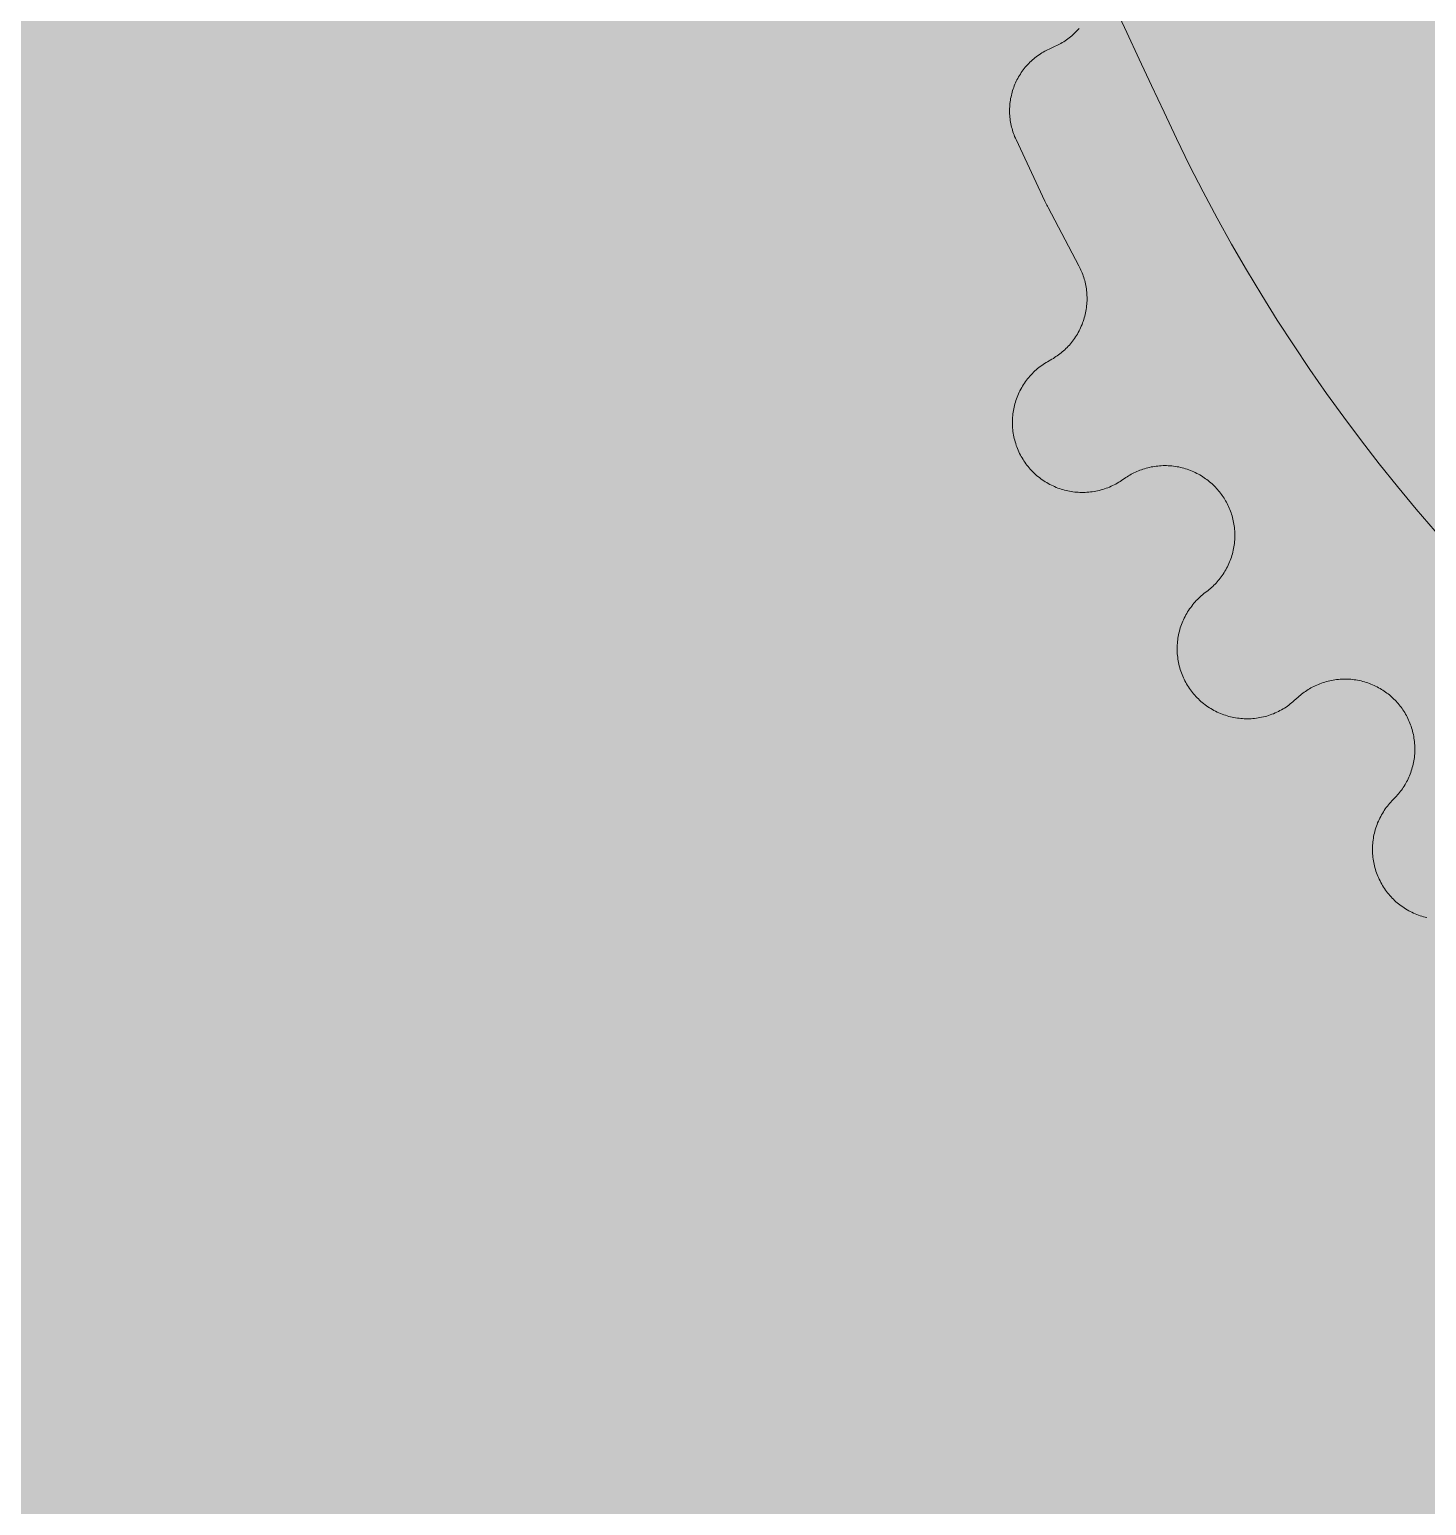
# Model space of a CAD drawing. Header units: millimetres. Extents: x 833941507 to 1669051331, y 817666127 to 1636299673.
# Drawn here: x 834573498.3 to 834573738.9, y 817987244.4 to 817987498.6 of the extents above; entities that cross this region are included whole.
import ezdxf

# ---------------------------------------------------------------- set-up
doc = ezdxf.new("R2010")
doc.units = ezdxf.units.MM
doc.header["$LTSCALE"] = 3
for name, color, linetype, lineweight in [('Hatch (CARR)', 252, 'Continuous', 35), ('Hatch (LTC&CB)', 252, 'Continuous', 35), ('UAJ-23FLOR-h', 251, 'Continuous', 9), ('UAJ-42INFI', 1, 'Continuous', 18)]:
    doc.layers.add(name, color=color, linetype=linetype, lineweight=lineweight)
doc.layers.add('UAJ-00XREF', color=7, linetype='Continuous')

# ---------------------------------------------------------------- blocks, each defined once
blk = doc.blocks.new('GBP-LTC-LB01')
at = {"layer": 'UAJ-23FLOR-h'}
h = blk.add_hatch(dxfattribs=at)
h.set_pattern_fill('EARTH,_O', color=256, scale=180, angle=45)
h.set_pattern_definition([(48.9989, (834576001.8, 818046085.3), (-112.727, 1612.5107), [1143, -1143]), (48.9989, (834575678.3, 818046366.6), (-112.727, 1612.5107), [1143, -1143]), (48.9989, (834575354.8, 818046647.8), (-112.727, 1612.5107), [1143, -1143]), (138.9989, (834575340.7, 818046849.3), (-1612.5107, -112.727), [1143, -1143]), (138.9989, (834575621.9, 818047172.8), (-1612.5107, -112.727), [1143, -1143]), (138.9989, (834575903.1, 818047496.3), (-1612.5107, -112.727), [1143, -1143])])
h.paths.add_polyline_path([(834572173.05, 818200349.17), (834310583.74, 818182062.08), (834331502.24, 817882831.69), (834364939.69, 817885169.23), (834473095.7, 818011283.6), (834480533.7, 818020120.4), (834485095.05, 818025709.55), (834491375.7, 818033619), (834497063.4, 818041013), (834493145.8, 818043678.7), (834512788.5, 818074029.25), (834518712.45, 818083675.25), (834526231.3, 818096325.1), (834534646.05, 818111073.05), (834545956, 818131981.3), (834557204.6, 818154198.8), (834564040, 818168496.8), (834570941.16, 818183576.43), (834578367.8, 818200696.3)])
h.paths.add_polyline_path([(834382131.31, 817956469.98), (834418268.73, 817958996.07), (834422062.41, 817963855.9), (834428403.04, 817964299.38), (834467239.2, 818010695.58), (834466445.21, 818021738.79), (834476097.72, 818035709.03), (834485267.1, 818048983.2), (834487014.89, 818051460.43), (834497268.33, 818067303.42), (834492893.38, 818129890.09), (834448056.59, 818126755.66), (834416896.58, 818105052.11), (834382061.37, 818080788.99), (834386167.45, 818022059.16), (834377588.38, 818021459.47)], flags=16)
edge = h.paths.add_edge_path(flags=16)
edge.add_line((834540292.29, 818142076.07), (834533466.32, 818141614.13))
edge.add_line((834533466.32, 818141614.13), (834523258.01, 818143862.71))
edge.add_line((834523258.01, 818143862.71), (834525896.87, 818155838.93))
edge.add_arc((834558382.43, 818267025.45), 115835.02, 237.2183981, 253.7131266, ccw=False)
edge.add_line((834495664.92, 818169638.25), (834498267.59, 818132356.98))
edge.add_line((834498267.59, 818132356.98), (834496346.42, 818130135.01))
edge.add_line((834496346.42, 818130135.01), (834492879.88, 818129892.67))
edge.add_line((834492879.88, 818129892.67), (834494229.58, 818110587.62))
edge.add_line((834494229.58, 818110587.62), (834496326.13, 818110708.38))
edge.add_line((834496326.13, 818110708.38), (834498420.21, 818080753.55))
edge.add_line((834498420.21, 818080753.55), (834498046.12, 818080727.4))
edge.add_line((834498046.12, 818080727.4), (834498254.52, 818077746.38))
edge.add_line((834498254.52, 818077746.38), (834503061.09, 818078082.4))
edge.add_line((834503061.09, 818078082.4), (834504979.52, 818081212.1))
edge.add_line((834504979.52, 818081212.1), (834509429.02, 818088470.93))
edge.add_line((834509429.02, 818088470.93), (834515217.16, 818097913.59))
edge.add_line((834515217.16, 818097913.59), (834526067.43, 818116415.54))
edge.add_line((834526067.43, 818116415.54), (834532489.2, 818127888.68))
edge.add_line((834532489.2, 818127888.68), (834534830.9, 818132146.3))
edge.add_line((834534830.9, 818132146.3), (834540292.29, 818142076.07))
h = blk.add_hatch(dxfattribs=at)
h.set_pattern_fill('EARTH,_O', color=256, scale=180, angle=45)
h.set_pattern_definition([(45.0000001, (-1082349.7, 54794.9), (-3e-06, 1616.4461018), [1143, -1143]), (45.0000001, (-1082652.8, 55098), (-3e-06, 1616.4461018), [1143, -1143]), (45.0000001, (-1082955.9, 55401.1), (-3e-06, 1616.4461018), [1143, -1143]), (135.0000001, (-1082955.9, 55603.1), (-1616.4461018, -3e-06), [1143, -1143]), (135.0000001, (-1082652.8, 55906.2), (-1616.4461018, -3e-06), [1143, -1143]), (135.0000001, (-1082349.7, 56209.3), (-1616.4461018, -3e-06), [1143, -1143])])
h.paths.add_polyline_path([(834669469.25, 818015499.17), (834651080.82, 818014213.79), (834651091.33, 818014066.03), (834669479.76, 818015351.52)], flags=16)
edge = h.paths.add_edge_path()
edge.add_arc((834611763.61, 818123015.07), 22001.28, 94.000719, 118.688683)
edge.add_line((834601201.89, 818142315.5), (834593918.34, 818141228.38))
edge.add_arc((834611768.4, 818123014.03), 25502.69, 93.997159, 134.421275, ccw=False)
edge.add_line((834609990.68, 818148454.69), (834618164.36, 818149025.84))
edge.add_line((834618164.36, 818149025.84), (834618408.29, 818145534.91))
edge.add_line((834618408.29, 818145534.91), (834616365.41, 818145392.16))
edge.add_line((834616365.41, 818145392.16), (834616609.39, 818141900.69))
edge.add_line((834616609.39, 818141900.69), (834611621.55, 818141552.15))
edge.add_line((834611621.55, 818141552.15), (834611377.61, 818145043.07))
edge.add_line((834611377.61, 818145043.07), (834610228.61, 818144962.74))
h.paths.add_polyline_path([(834673232.94, 818197365.88), (834607546.49, 818192773.89), (834599172.5, 818174435.3), (834588349.1, 818152374.5), (834578621.55, 818133890.65), (834568418.3, 818115665.3), (834556456.7, 818095618.3), (834546606.4, 818080041.6), (834532219.3, 818058623.75), (834523692.15, 818046595.75), (834515683.5, 818035708.5), (834508244.2, 818025929.9), (834500656.3, 818016266.1), (834489786.8, 818002934.1), (834483448.3, 817995421.3), (834478637.6, 817989841.7), (834458453.75, 817967379.3), (834441506.5, 817949096.36), (834383075.75, 817886437.08), (834482026.69, 817893354.51), (834551919.04, 817920008.6), (834634905.13, 817930637.13), (834634023, 817939309.35), (834633770.07, 817941795.89), (834633577.69, 817943687.02), (834508697.04, 817930983.61), (834507053.46, 817930191.44), (834506409.46, 817939426.96), (834507656.94, 817945566.73), (834503417.08, 818006767.03), (834503064.37, 818011762.67), (834514052.91, 818025791.94), (834520784.65, 818034889.35), (834526318.86, 818042436.94), (834532381.69, 818050705.63), (834536345.72, 818056472.68), (834542258.41, 818065225.62), (834550405.86, 818077286.91), (834561579, 818095001.96), (834574522.66, 818117080.03), (834587768.88, 818140310.21), (834609774.13, 818143594.98), (834610001.97, 818140335.89), (834634252.54, 818142031.47), (834636806.9, 818105492.47), (834642791.48, 818105913.75), (834646278.56, 818056032.58), (834640293.17, 818055614.16), (834643382.34, 818011424.91), (834641138.41, 818011267.96), (834645775.78, 817944927.87), (834639048.36, 817944243.52), (834640362.12, 817931328.11), (834651070.39, 817932706.91), (834650587.67, 817936476.13), (834685105.74, 817940896.86), (834685588.46, 817937127.64), (834691373.79, 817937868.57)])
blk = doc.blocks.new('inf_010')
at = {"layer": 'UAJ-42INFI'}
for points in [[(889586182.94, 757794949.14), (889586183.19, 757794949.23), (889586183.44, 757794949.34), (889586183.69, 757794949.45), (889586183.94, 757794949.57), (889586184.19, 757794949.69), (889586184.44, 757794949.82), (889586184.69, 757794949.96), (889586184.93, 757794950.1), (889586185.18, 757794950.25), (889586185.42, 757794950.41), (889586185.66, 757794950.58), (889586185.89, 757794950.75), (889586186.13, 757794950.92), (889586186.36, 757794951.11), (889586186.59, 757794951.3), (889586186.81, 757794951.5), (889586187.03, 757794951.7), (889586187.25, 757794951.91)], [(889586175.08, 757794933.59), (889586174.98, 757794933.85), (889586174.88, 757794934.12), (889586174.8, 757794934.39), (889586174.72, 757794934.66), (889586174.65, 757794934.94), (889586174.58, 757794935.22), (889586174.52, 757794935.5), (889586174.46, 757794935.78), (889586174.42, 757794936.07), (889586174.38, 757794936.36), (889586174.35, 757794936.65), (889586174.32, 757794936.94), (889586174.3, 757794937.23), (889586174.29, 757794937.52), (889586174.29, 757794937.81), (889586174.29, 757794938.1), (889586174.3, 757794938.39), (889586174.32, 757794938.68), (889586174.35, 757794938.97), (889586174.38, 757794939.26), (889586174.42, 757794939.55), (889586174.47, 757794939.84), (889586174.52, 757794940.12), (889586174.58, 757794940.41), (889586174.65, 757794940.69), (889586174.73, 757794940.96), (889586174.81, 757794941.24), (889586174.89, 757794941.51), (889586174.99, 757794941.78), (889586175.09, 757794942.05), (889586175.19, 757794942.31), (889586175.31, 757794942.57), (889586175.42, 757794942.82), (889586175.55, 757794943.08), (889586175.68, 757794943.33), (889586175.82, 757794943.58), (889586175.96, 757794943.82), (889586176.11, 757794944.07), (889586176.27, 757794944.31), (889586176.43, 757794944.55), (889586176.61, 757794944.78), (889586176.78, 757794945.01), (889586176.96, 757794945.24), (889586177.15, 757794945.46), (889586177.35, 757794945.68), (889586177.54, 757794945.89), (889586177.75, 757794946.1), (889586177.96, 757794946.3), (889586178.17, 757794946.5), (889586178.39, 757794946.69), (889586178.62, 757794946.87), (889586178.85, 757794947.05), (889586179.08, 757794947.23), (889586179.32, 757794947.4), (889586179.56, 757794947.56), (889586179.8, 757794947.72), (889586180.05, 757794947.86), (889586180.3, 757794948.01), (889586180.55, 757794948.14), (889586180.81, 757794948.27), (889586181.06, 757794948.4), (889586181.32, 757794948.51), (889586181.58, 757794948.62), (889586181.84, 757794948.72)], [(889586181.84, 757794948.72), (889586182.94, 757794949.14)], [(889586179.3, 757794922.67), (889586175.08, 757794933.59)], [(889586179.35, 757794922.55), (889586179.3, 757794922.67)], [(889586179.59, 757794921.94), (889586179.35, 757794922.55)], [(889586179.77, 757794921.51), (889586179.68, 757794921.73), (889586179.59, 757794921.94)], [(889586184.37, 757794911.11), (889586179.77, 757794921.51)], [(889586178.62, 757794895.43), (889586178.86, 757794895.54), (889586179.09, 757794895.67), (889586179.33, 757794895.8), (889586179.56, 757794895.93), (889586179.79, 757794896.07), (889586180.02, 757794896.22), (889586180.25, 757794896.38), (889586180.47, 757794896.54), (889586180.69, 757794896.7), (889586180.91, 757794896.88), (889586181.13, 757794897.06), (889586181.35, 757794897.24), (889586181.56, 757794897.44), (889586181.77, 757794897.64), (889586181.97, 757794897.84), (889586182.17, 757794898.05), (889586182.37, 757794898.27), (889586182.56, 757794898.49), (889586182.75, 757794898.72), (889586182.93, 757794898.95), (889586183.11, 757794899.19), (889586183.28, 757794899.43), (889586183.45, 757794899.68), (889586183.61, 757794899.94), (889586183.76, 757794900.19), (889586183.91, 757794900.46), (889586184.05, 757794900.72), (889586184.19, 757794900.99), (889586184.32, 757794901.27), (889586184.44, 757794901.54), (889586184.56, 757794901.83), (889586184.66, 757794902.11), (889586184.76, 757794902.4), (889586184.86, 757794902.68), (889586184.94, 757794902.97), (889586185.02, 757794903.27), (889586185.09, 757794903.56), (889586185.16, 757794903.86), (889586185.21, 757794904.15), (889586185.26, 757794904.45), (889586185.3, 757794904.75), (889586185.34, 757794905.04), (889586185.36, 757794905.34), (889586185.38, 757794905.64), (889586185.39, 757794905.93), (889586185.4, 757794906.23), (889586185.39, 757794906.52), (889586185.38, 757794906.82), (889586185.37, 757794907.11), (889586185.34, 757794907.39), (889586185.31, 757794907.68), (889586185.27, 757794907.96), (889586185.23, 757794908.25), (889586185.18, 757794908.52), (889586185.12, 757794908.8), (889586185.06, 757794909.07), (889586184.99, 757794909.34), (889586184.92, 757794909.6), (889586184.84, 757794909.87), (889586184.76, 757794910.12), (889586184.67, 757794910.38), (889586184.57, 757794910.63), (889586184.47, 757794910.87), (889586184.37, 757794911.11)], [(889586177.82, 757794895.04), (889586178.62, 757794895.43)], [(889586189.12, 757794873.74), (889586188.86, 757794873.6), (889586188.6, 757794873.46), (889586188.33, 757794873.32), (889586188.06, 757794873.2), (889586187.79, 757794873.08), (889586187.51, 757794872.96), (889586187.23, 757794872.86), (889586186.94, 757794872.76), (889586186.65, 757794872.66), (889586186.36, 757794872.58), (889586186.06, 757794872.5), (889586185.77, 757794872.43), (889586185.47, 757794872.36), (889586185.17, 757794872.31), (889586184.86, 757794872.26), (889586184.56, 757794872.21), (889586184.25, 757794872.18), (889586183.95, 757794872.16), (889586183.64, 757794872.14), (889586183.34, 757794872.13), (889586183.03, 757794872.13), (889586182.72, 757794872.13), (889586182.42, 757794872.14), (889586182.12, 757794872.16), (889586181.81, 757794872.19), (889586181.51, 757794872.23), (889586181.22, 757794872.27), (889586180.92, 757794872.32), (889586180.63, 757794872.38), (889586180.33, 757794872.44), (889586180.05, 757794872.52), (889586179.76, 757794872.59), (889586179.48, 757794872.68), (889586179.2, 757794872.77), (889586178.92, 757794872.87), (889586178.64, 757794872.98), (889586178.36, 757794873.09), (889586178.08, 757794873.21), (889586177.81, 757794873.34), (889586177.54, 757794873.48), (889586177.27, 757794873.62), (889586177, 757794873.77), (889586176.74, 757794873.93), (889586176.49, 757794874.1), (889586176.23, 757794874.27), (889586175.98, 757794874.44), (889586175.74, 757794874.63), (889586175.49, 757794874.82), (889586175.26, 757794875.01), (889586175.03, 757794875.22), (889586174.8, 757794875.42), (889586174.58, 757794875.64), (889586174.37, 757794875.86), (889586174.16, 757794876.08), (889586173.96, 757794876.31), (889586173.76, 757794876.54), (889586173.57, 757794876.78), (889586173.39, 757794877.02), (889586173.21, 757794877.26), (889586173.05, 757794877.51), (889586172.88, 757794877.76), (889586172.73, 757794878.02), (889586172.58, 757794878.27), (889586172.44, 757794878.53), (889586172.3, 757794878.8), (889586172.17, 757794879.06), (889586172.05, 757794879.33), (889586171.93, 757794879.61), (889586171.82, 757794879.89), (889586171.72, 757794880.17), (889586171.62, 757794880.46), (889586171.53, 757794880.75), (889586171.45, 757794881.04), (889586171.37, 757794881.34), (889586171.3, 757794881.63), (889586171.24, 757794881.93), (889586171.19, 757794882.23), (889586171.14, 757794882.54), (889586171.1, 757794882.84), (889586171.07, 757794883.15), (889586171.05, 757794883.45), (889586171.04, 757794883.76), (889586171.03, 757794884.07), (889586171.03, 757794884.37), (889586171.04, 757794884.68), (889586171.06, 757794884.98), (889586171.08, 757794885.29), (889586171.11, 757794885.59), (889586171.15, 757794885.89), (889586171.2, 757794886.19), (889586171.25, 757794886.49), (889586171.31, 757794886.78), (889586171.38, 757794887.07), (889586171.45, 757794887.36), (889586171.54, 757794887.65), (889586171.62, 757794887.93), (889586171.72, 757794888.21), (889586171.82, 757794888.49), (889586171.93, 757794888.76), (889586172.05, 757794889.04), (889586172.17, 757794889.31), (889586172.3, 757794889.58), (889586172.44, 757794889.85), (889586172.59, 757794890.12), (889586172.74, 757794890.38), (889586172.9, 757794890.64), (889586173.07, 757794890.9), (889586173.24, 757794891.15), (889586173.42, 757794891.4), (889586173.61, 757794891.64), (889586173.8, 757794891.88), (889586174, 757794892.11), (889586174.2, 757794892.34), (889586174.41, 757794892.56), (889586174.63, 757794892.78), (889586174.85, 757794892.99), (889586175.08, 757794893.2), (889586175.31, 757794893.4), (889586175.54, 757794893.59), (889586175.78, 757794893.78), (889586176.03, 757794893.96), (889586176.27, 757794894.14), (889586176.52, 757794894.3), (889586176.78, 757794894.46), (889586177.04, 757794894.62), (889586177.29, 757794894.76), (889586177.56, 757794894.9), (889586177.82, 757794895.04)], [(889586202.65, 757794853.81), (889586202.87, 757794853.96), (889586203.08, 757794854.11), (889586203.29, 757794854.27), (889586203.5, 757794854.44), (889586203.71, 757794854.62), (889586203.92, 757794854.79), (889586204.12, 757794854.98), (889586204.32, 757794855.17), (889586204.52, 757794855.37), (889586204.71, 757794855.57), (889586204.9, 757794855.78), (889586205.09, 757794856), (889586205.27, 757794856.22), (889586205.45, 757794856.44), (889586205.62, 757794856.67), (889586205.79, 757794856.91), (889586205.96, 757794857.15), (889586206.11, 757794857.4), (889586206.27, 757794857.65), (889586206.42, 757794857.91), (889586206.56, 757794858.17), (889586206.69, 757794858.44), (889586206.82, 757794858.71), (889586206.94, 757794858.98), (889586207.06, 757794859.26), (889586207.17, 757794859.54), (889586207.27, 757794859.82), (889586207.37, 757794860.11), (889586207.46, 757794860.4), (889586207.54, 757794860.69), (889586207.61, 757794860.99), (889586207.68, 757794861.28), (889586207.74, 757794861.58), (889586207.79, 757794861.88), (889586207.83, 757794862.18), (889586207.87, 757794862.48), (889586207.9, 757794862.78), (889586207.92, 757794863.08), (889586207.93, 757794863.39), (889586207.94, 757794863.69), (889586207.94, 757794863.99), (889586207.93, 757794864.29), (889586207.91, 757794864.58), (889586207.89, 757794864.88), (889586207.86, 757794865.17), (889586207.82, 757794865.47), (889586207.77, 757794865.76), (889586207.72, 757794866.04), (889586207.66, 757794866.33), (889586207.6, 757794866.61), (889586207.53, 757794866.89), (889586207.45, 757794867.17), (889586207.37, 757794867.44), (889586207.28, 757794867.71), (889586207.18, 757794867.97), (889586207.08, 757794868.23), (889586206.98, 757794868.49), (889586206.86, 757794868.74), (889586206.75, 757794868.99), (889586206.63, 757794869.23), (889586206.5, 757794869.47), (889586206.38, 757794869.7), (889586206.24, 757794869.93), (889586206.11, 757794870.15), (889586205.96, 757794870.37), (889586205.82, 757794870.59), (889586205.66, 757794870.81), (889586205.5, 757794871.03), (889586205.34, 757794871.24), (889586205.17, 757794871.45), (889586204.99, 757794871.66), (889586204.8, 757794871.87), (889586204.61, 757794872.07), (889586204.42, 757794872.28), (889586204.21, 757794872.47), (889586204.01, 757794872.67), (889586203.79, 757794872.86), (889586203.57, 757794873.04), (889586203.35, 757794873.22), (889586203.12, 757794873.4), (889586202.88, 757794873.57), (889586202.64, 757794873.74), (889586202.39, 757794873.9), (889586202.14, 757794874.06), (889586201.88, 757794874.21), (889586201.62, 757794874.36), (889586201.36, 757794874.49), (889586201.09, 757794874.63), (889586200.82, 757794874.75), (889586200.54, 757794874.87), (889586200.26, 757794874.99), (889586199.98, 757794875.09), (889586199.69, 757794875.19), (889586199.4, 757794875.28), (889586199.11, 757794875.37), (889586198.81, 757794875.44), (889586198.52, 757794875.51), (889586198.22, 757794875.57), (889586197.92, 757794875.63), (889586197.62, 757794875.68), (889586197.32, 757794875.72), (889586197.02, 757794875.75), (889586196.72, 757794875.77), (889586196.42, 757794875.79), (889586196.12, 757794875.8), (889586195.82, 757794875.8), (889586195.53, 757794875.79), (889586195.23, 757794875.78), (889586194.93, 757794875.76), (889586194.64, 757794875.73), (889586194.35, 757794875.7), (889586194.06, 757794875.66), (889586193.77, 757794875.61), (889586193.49, 757794875.55), (889586193.21, 757794875.49), (889586192.93, 757794875.42), (889586192.65, 757794875.35), (889586192.38, 757794875.27), (889586192.11, 757794875.18), (889586191.85, 757794875.09), (889586191.59, 757794875), (889586191.33, 757794874.9), (889586191.08, 757794874.79), (889586190.84, 757794874.68), (889586190.59, 757794874.56), (889586190.36, 757794874.44), (889586190.12, 757794874.32), (889586189.89, 757794874.19)], [(889586189.89, 757794874.19), (889586189.12, 757794873.74)], [(889586216.13, 757794833.84), (889586215.9, 757794833.66), (889586215.66, 757794833.48), (889586215.41, 757794833.32), (889586215.16, 757794833.15), (889586214.91, 757794832.99), (889586214.65, 757794832.84), (889586214.38, 757794832.69), (889586214.11, 757794832.55), (889586213.84, 757794832.42), (889586213.56, 757794832.29), (889586213.28, 757794832.17), (889586213, 757794832.06), (889586212.71, 757794831.95), (889586212.42, 757794831.85), (889586212.13, 757794831.76), (889586211.83, 757794831.68), (889586211.53, 757794831.6), (889586211.24, 757794831.53), (889586210.94, 757794831.47), (889586210.63, 757794831.42), (889586210.33, 757794831.37), (889586210.03, 757794831.33), (889586209.72, 757794831.3), (889586209.42, 757794831.28), (889586209.12, 757794831.27), (889586208.82, 757794831.26), (889586208.51, 757794831.26), (889586208.21, 757794831.27), (889586207.92, 757794831.28), (889586207.62, 757794831.3), (889586207.32, 757794831.33), (889586207.03, 757794831.37), (889586206.74, 757794831.41), (889586206.45, 757794831.47), (889586206.15, 757794831.52), (889586205.86, 757794831.59), (889586205.57, 757794831.66), (889586205.28, 757794831.75), (889586204.99, 757794831.83), (889586204.7, 757794831.93), (889586204.42, 757794832.03), (889586204.13, 757794832.15), (889586203.85, 757794832.26), (889586203.57, 757794832.39), (889586203.3, 757794832.52), (889586203.02, 757794832.66), (889586202.76, 757794832.81), (889586202.49, 757794832.96), (889586202.23, 757794833.13), (889586201.97, 757794833.29), (889586201.72, 757794833.47), (889586201.47, 757794833.65), (889586201.23, 757794833.83), (889586200.99, 757794834.02), (889586200.76, 757794834.22), (889586200.53, 757794834.42), (889586200.31, 757794834.63), (889586200.09, 757794834.84), (889586199.88, 757794835.06), (889586199.68, 757794835.28), (889586199.48, 757794835.51), (889586199.29, 757794835.74), (889586199.11, 757794835.97), (889586198.93, 757794836.21), (889586198.76, 757794836.45), (889586198.6, 757794836.69), (889586198.44, 757794836.94), (889586198.28, 757794837.2), (889586198.13, 757794837.46), (889586197.99, 757794837.73), (889586197.85, 757794838), (889586197.72, 757794838.27), (889586197.6, 757794838.55), (889586197.48, 757794838.83), (889586197.37, 757794839.11), (889586197.27, 757794839.4), (889586197.17, 757794839.69), (889586197.08, 757794839.99), (889586197, 757794840.28), (889586196.93, 757794840.58), (889586196.86, 757794840.88), (889586196.8, 757794841.18), (889586196.75, 757794841.48), (889586196.71, 757794841.79), (889586196.68, 757794842.09), (889586196.65, 757794842.39), (889586196.63, 757794842.7), (889586196.62, 757794843), (889586196.61, 757794843.31), (889586196.62, 757794843.61), (889586196.63, 757794843.91), (889586196.65, 757794844.21), (889586196.67, 757794844.51), (889586196.7, 757794844.8), (889586196.74, 757794845.1), (889586196.79, 757794845.39), (889586196.85, 757794845.68), (889586196.91, 757794845.97), (889586196.98, 757794846.26), (889586197.05, 757794846.55), (889586197.14, 757794846.84), (889586197.23, 757794847.13), (889586197.33, 757794847.41), (889586197.43, 757794847.7), (889586197.55, 757794847.98), (889586197.67, 757794848.26), (889586197.8, 757794848.53), (889586197.93, 757794848.81), (889586198.08, 757794849.08), (889586198.23, 757794849.35), (889586198.38, 757794849.61), (889586198.55, 757794849.87), (889586198.72, 757794850.13), (889586198.89, 757794850.38), (889586199.08, 757794850.62), (889586199.26, 757794850.86), (889586199.46, 757794851.1), (889586199.66, 757794851.33), (889586199.86, 757794851.56), (889586200.07, 757794851.78), (889586200.29, 757794851.99), (889586200.51, 757794852.2), (889586200.73, 757794852.4), (889586200.96, 757794852.59), (889586201.19, 757794852.78), (889586201.43, 757794852.96), (889586201.67, 757794853.14), (889586201.91, 757794853.31)], [(889586201.91, 757794853.31), (889586202.65, 757794853.81)], [(889586232.36, 757794816.04), (889586232.55, 757794816.21), (889586232.74, 757794816.4), (889586232.93, 757794816.59), (889586233.12, 757794816.78), (889586233.3, 757794816.99), (889586233.48, 757794817.19), (889586233.65, 757794817.41), (889586233.82, 757794817.62), (889586233.99, 757794817.85), (889586234.15, 757794818.08), (889586234.31, 757794818.31), (889586234.46, 757794818.55), (889586234.61, 757794818.79), (889586234.76, 757794819.04), (889586234.9, 757794819.3), (889586235.03, 757794819.56), (889586235.16, 757794819.82), (889586235.28, 757794820.09), (889586235.39, 757794820.36), (889586235.5, 757794820.63), (889586235.61, 757794820.91), (889586235.7, 757794821.19), (889586235.79, 757794821.48), (889586235.87, 757794821.77), (889586235.95, 757794822.06), (889586236.02, 757794822.35), (889586236.08, 757794822.65), (889586236.13, 757794822.95), (889586236.18, 757794823.25), (889586236.22, 757794823.55), (889586236.25, 757794823.85), (889586236.27, 757794824.15), (889586236.29, 757794824.45), (889586236.3, 757794824.76), (889586236.3, 757794825.06), (889586236.29, 757794825.36), (889586236.28, 757794825.67), (889586236.25, 757794825.97), (889586236.23, 757794826.27), (889586236.19, 757794826.57), (889586236.14, 757794826.86), (889586236.09, 757794827.16), (889586236.03, 757794827.45), (889586235.97, 757794827.74), (889586235.9, 757794828.03), (889586235.82, 757794828.31), (889586235.73, 757794828.59), (889586235.64, 757794828.87), (889586235.54, 757794829.14), (889586235.43, 757794829.41), (889586235.32, 757794829.68), (889586235.21, 757794829.94), (889586235.09, 757794830.2), (889586234.96, 757794830.45), (889586234.83, 757794830.7), (889586234.69, 757794830.94), (889586234.55, 757794831.18), (889586234.41, 757794831.41), (889586234.26, 757794831.64), (889586234.1, 757794831.87), (889586233.94, 757794832.08), (889586233.78, 757794832.3), (889586233.62, 757794832.5), (889586233.45, 757794832.71), (889586233.28, 757794832.9), (889586233.1, 757794833.1), (889586232.92, 757794833.29), (889586232.73, 757794833.49), (889586232.54, 757794833.67), (889586232.34, 757794833.86), (889586232.13, 757794834.04), (889586231.92, 757794834.22), (889586231.7, 757794834.4), (889586231.48, 757794834.57), (889586231.25, 757794834.73), (889586231.02, 757794834.9), (889586230.78, 757794835.05), (889586230.53, 757794835.21), (889586230.28, 757794835.35), (889586230.03, 757794835.5), (889586229.77, 757794835.63), (889586229.51, 757794835.76), (889586229.24, 757794835.89), (889586228.97, 757794836.01), (889586228.7, 757794836.12), (889586228.42, 757794836.23), (889586228.14, 757794836.33), (889586227.85, 757794836.42), (889586227.56, 757794836.51), (889586227.27, 757794836.59), (889586226.98, 757794836.66), (889586226.68, 757794836.72), (889586226.38, 757794836.78), (889586226.09, 757794836.83), (889586225.78, 757794836.87), (889586225.48, 757794836.9), (889586225.18, 757794836.93), (889586224.88, 757794836.95), (889586224.57, 757794836.96), (889586224.27, 757794836.97), (889586223.97, 757794836.96), (889586223.67, 757794836.95), (889586223.37, 757794836.93), (889586223.07, 757794836.91), (889586222.77, 757794836.87), (889586222.47, 757794836.83), (889586222.18, 757794836.78), (889586221.89, 757794836.73), (889586221.6, 757794836.66), (889586221.31, 757794836.6), (889586221.03, 757794836.52), (889586220.74, 757794836.44), (889586220.47, 757794836.35), (889586220.19, 757794836.25), (889586219.92, 757794836.15), (889586219.66, 757794836.05), (889586219.4, 757794835.93), (889586219.14, 757794835.82), (889586218.89, 757794835.69), (889586218.64, 757794835.57), (889586218.4, 757794835.43), (889586218.16, 757794835.3), (889586217.92, 757794835.16), (889586217.7, 757794835.01), (889586217.47, 757794834.86), (889586217.25, 757794834.71), (889586217.04, 757794834.55), (889586216.83, 757794834.39)], [(889586216.83, 757794834.39), (889586216.13, 757794833.84)], [(889586236.32, 757794794.97), (889586236.03, 757794795.06), (889586235.74, 757794795.16), (889586235.45, 757794795.27), (889586235.17, 757794795.38), (889586234.89, 757794795.5), (889586234.61, 757794795.63), (889586234.33, 757794795.77), (889586234.06, 757794795.91), (889586233.8, 757794796.06), (889586233.53, 757794796.22), (889586233.28, 757794796.38), (889586233.02, 757794796.55), (889586232.77, 757794796.72), (889586232.53, 757794796.9), (889586232.29, 757794797.09), (889586232.06, 757794797.28), (889586231.83, 757794797.47), (889586231.61, 757794797.67), (889586231.4, 757794797.88), (889586231.19, 757794798.08), (889586230.98, 757794798.3), (889586230.78, 757794798.52), (889586230.59, 757794798.74), (889586230.4, 757794798.97), (889586230.22, 757794799.21), (889586230.04, 757794799.45), (889586229.86, 757794799.7), (889586229.69, 757794799.95), (889586229.53, 757794800.21), (889586229.38, 757794800.47), (889586229.23, 757794800.74), (889586229.08, 757794801.01), (889586228.95, 757794801.28), (889586228.82, 757794801.56), (889586228.7, 757794801.84), (889586228.58, 757794802.13), (889586228.47, 757794802.42), (889586228.37, 757794802.7), (889586228.28, 757794803), (889586228.19, 757794803.29), (889586228.12, 757794803.59), (889586228.04, 757794803.88), (889586227.98, 757794804.18), (889586227.93, 757794804.48), (889586227.88, 757794804.78), (889586227.84, 757794805.08), (889586227.81, 757794805.38), (889586227.78, 757794805.68), (889586227.77, 757794805.98), (889586227.76, 757794806.28), (889586227.76, 757794806.57), (889586227.76, 757794806.87), (889586227.77, 757794807.16), (889586227.79, 757794807.46), (889586227.82, 757794807.76), (889586227.85, 757794808.05), (889586227.9, 757794808.35), (889586227.95, 757794808.65), (889586228, 757794808.95), (889586228.07, 757794809.24), (889586228.14, 757794809.54), (889586228.22, 757794809.83), (889586228.31, 757794810.12), (889586228.4, 757794810.42), (889586228.51, 757794810.7), (889586228.62, 757794810.99), (889586228.73, 757794811.27), (889586228.86, 757794811.55), (889586228.99, 757794811.83), (889586229.13, 757794812.1), (889586229.28, 757794812.37), (889586229.43, 757794812.64), (889586229.59, 757794812.9), (889586229.75, 757794813.16), (889586229.92, 757794813.41), (889586230.1, 757794813.66), (889586230.28, 757794813.9), (889586230.47, 757794814.14), (889586230.66, 757794814.37), (889586230.86, 757794814.59), (889586231.07, 757794814.81), (889586231.27, 757794815.03), (889586231.49, 757794815.23), (889586231.7, 757794815.44)], [(889586231.7, 757794815.44), (889586232.36, 757794816.04)]]:
    blk.add_lwpolyline(points, dxfattribs=at)
blk = doc.blocks.new('3A35X-MADL-P-LT-B01-0')
at = {"layer": 'UAJ-42INFI'}
blk.add_lwpolyline([(834574044.97, 817990706.7, -0.368772), (834574094.19, 817990664.35), (834574562.6, 817987640.64, -0.475055), (834574251.29, 817987295.08), (834573951.36, 817987309.93, -0.275066), (834573695.75, 817987479.72)], format="xyb", dxfattribs=at)
blk.add_arc((834574912.81, 817988064.02), 1350, 178.40754, 205.64542, dxfattribs=at)
at = {"rotation": 3.998908525164564}
blk.add_blockref('inf_010', (-0.01, 0.01), dxfattribs=at)

msp = doc.modelspace()

# ---------------------------------------------------------------- hatches: boundary and pattern name
at = {"layer": 'Hatch (CARR)'}
h = msp.add_hatch(dxfattribs=at)
h.set_pattern_fill('ANSI36', color=256, scale=150, angle=90)
h.set_pattern_definition([(135, (-187022.3, -52565.44), (-926.08891249, 252.5697034), [1190.625, -238.125, 0, -238.125])])
edge = h.paths.add_edge_path()
edge.add_line((834611924.53, 818109421.98), (834607685.93, 818109069.03))
edge.add_line((834607685.93, 818109069.03), (834607665.21, 818107991.06))
edge.add_arc((834589039.26, 818108445.6), 18631.5, 309.865898, 358.602068, ccw=False)
edge.add_arc((834615999.11, 818076947.93), 22831.06, 131.128719, 153.798926)
edge.add_arc((834586528.44, 818091417.12), 10000.02, 275.074548, 333.967897, ccw=False)
edge.add_line((834587412.96, 818081456.29), (834588264.12, 818069423.81))
edge.add_arc((834582903.89, 818050145.04), 20010.07, 39.448108, 74.462065, ccw=False)
edge.add_arc((834615731.57, 818077154), 22500.4, 219.443807, 234.520216)
edge.add_arc((834588161.64, 818038473.41), 25000.01, 12.166064, 54.52036, ccw=False)
edge.add_arc((834582999.18, 818037622.78), 30226.87, 2.039971, 11.679977, ccw=False)
edge.add_line((834613206.9, 818038698.76), (834615631.26, 818004019.26))
edge.add_arc((834569688.78, 818001746.14), 45998.68, -6.715736, 2.832547, ccw=False)
edge.add_arc((834571414.07, 818001695.79), 44279.6, 274.627227, 353.087902, ccw=False)
edge.add_line((834574986.22, 817957560.51), (834554838.44, 817955511.33))
edge.add_line((834554838.44, 817955511.33), (834555086.07, 817951969.1))
edge.add_line((834555086.07, 817951969.1), (834553985.14, 817951373.93))
edge.add_line((834553985.14, 817951373.93), (834556566.9, 817951132.02))
edge.add_line((834556566.9, 817951132.02), (834554870.83, 817950512.53))
edge.add_line((834554870.83, 817950512.53), (834555242.26, 817945199.33))
edge.add_line((834555242.26, 817945199.33), (834580663.58, 817947785.24))
edge.add_arc((834575886.06, 817997961), 50402.7, 275.439056, 360)
edge.add_arc((834575886.06, 817997961), 50402.7, 0, 6.033545)
edge.add_line((834626009.56, 818003258.87), (834625320, 818013122.62))
edge.add_arc((834725073.73, 818020096.29), 99997.19, 179.2295533, 183.9989755, ccw=False)
edge.add_line((834625085.58, 818021440.9), (834625236.7, 818032677.88))
edge.add_arc((834627922.06, 818032658), 2685.43, 108.98118, 179.57597, ccw=False)
edge.add_arc((834628204.41, 818032510.48), 2924.98, 77.00889, 113.27543, ccw=False)
edge.add_line((834628861.95, 818035360.6), (834628476.34, 818040874.23))
edge.add_arc((834628077.5, 818035877.4), 5012.73, 85.43643, 98.7313)
edge.add_arc((834628036.86, 818036256.39), 4631.99, 98.94599, 115.25566)
edge.add_arc((834625847.25, 818040897.82), 499.99, 179.2291, 295.2567, ccw=False)
edge.add_line((834625347.3, 818040904.54), (834625429.52, 818047019.11))
edge.add_arc((834645427.71, 818046750.21), 20000, 165.345013, 179.22962, ccw=False)
edge.add_line((834626078.37, 818051810.17), (834626528.55, 818053531.69))
edge.add_arc((834626915.54, 818053430.49), 400, 10.6952, 165.3453, ccw=False)
edge.add_arc((834673015.67, 818062137.18), 46515.12, 190.695171, 201.393906)
edge.add_line((834629705.69, 818045169.49), (834632608.66, 818049408.19))
edge.add_arc((834657538.96, 818054466.69), 25438.32, 165.436059, 191.469924, ccw=False)
edge.add_arc((834645834.11, 818057254.43), 13410.81, 134.755157, 164.388681, ccw=False)
edge.add_arc((834654069.52, 818049100.07), 25000, 110.949167, 135, ccw=False)
edge.add_line((834645131.03, 818072447.52), (834644597.61, 818080086.57))
edge.add_arc((834649926.78, 818053872.79), 26750, 101.491438, 112.960099)
edge.add_arc((834639130.33, 818079447.94), 1011.22, 186.41269, 290.94883, ccw=False)
edge.add_arc((834615732.29, 818077144.81), 22500, 5.586125, 15.960514)
edge.add_arc((834638326.4, 818083606.72), 1000, 72.18054, 195.96056, ccw=False)
edge.add_arc((834652938.87, 818129065.91), 46750, 252.180437, 259.459176)
edge.add_line((834644386.61, 818083104.83), (834643939.74, 818089497.14))
edge.add_arc((834650687.74, 818128671.74), 39751.54, 240.552646, 260.226455, ccw=False)
edge.add_arc((834638496.4, 818107130.24), 14999.51, 192.881128, 240.651972, ccw=False)
edge.add_line((834623874.36, 818103786.42), (834622817.43, 818108620.33))
edge.add_arc((834642767.11, 818112268.77), 20280.55, 185.544236, 190.363831, ccw=False)
edge.add_line((834622581.43, 818110309.38), (834612780.93, 818109493.29))
edge.add_arc((834641861.42, 818113470.75), 29351.23, 187.788264, 192.644584)
edge.add_line((834613222.05, 818107045.69), (834612137.99, 818106966.76))
edge.add_arc((834678301.99, 818113956.17), 66532.15, 183.9077542, 186.0302271, ccw=False)
edge = h.paths.add_edge_path(flags=16)
edge.add_arc((834615731.29, 818077153.7), 12500, 0, 180)
edge.add_arc((834615731.29, 818077153.7), 12500, 180, 360)
edge = h.paths.add_edge_path(flags=16)
edge.add_line((834611868.95, 818104450.81), (834613972.75, 818104597.88))
edge.add_line((834613972.75, 818104597.88), (834614793.18, 818100839.53))
edge.add_arc((834613826.07, 818100578.15), 1001.8, -85.3038, 15.12379, ccw=False)
edge.add_arc((834619584.26, 818044960.88), 54912.99, 95.933068, 97.326955)
edge.add_arc((834612511.22, 818100425.75), 1002.71, 172.27337, 273.99855, ccw=False)
edge.add_arc((834561933.96, 818106999.55), 50000, 352.600915, 357.078102)
edge = h.paths.add_edge_path(flags=16)
edge.add_line((834620090.91, 818049922.98), (834618289.66, 818049797.05))
edge.add_arc((834580970.7, 818042316.77), 38061.25, 11.334275, 15.917952)
edge.add_arc((834591802.88, 818043743.07), 27300.13, 19.276237, 22.152589)
edge.add_arc((834617550.89, 818054225.79), 500, 94.5376, 202.1526, ccw=False)
edge.add_arc((834615731.29, 818077153.7), 22500, 274.53759, 280.052608)
edge.add_arc((834619745.99, 818054506.8), 500, -8.8617, 100.0526, ccw=False)
edge.add_arc((834638671.98, 818051564.06), 18653.4, 171.162659, 185.047268)
edge = h.paths.add_edge_path(flags=16)
edge.add_line((834620198.06, 818047424.37), (834618701.71, 818047319.76))
edge.add_line((834618701.71, 818047319.76), (834619053.65, 818042377.79))
edge.add_line((834619053.65, 818042377.79), (834619277.55, 818039251.24))
edge.add_line((834619277.55, 818039251.24), (834621789.24, 818004177.33))
edge.add_arc((834571670.9, 818002621.7), 50142.48, -82.809427, 1.77783, ccw=False)
edge.add_line((834577947.23, 817952873.58), (834554875.83, 817950440.96))
edge.add_line((834554875.83, 817950440.96), (834554896.6, 817950143.9))
edge.add_line((834554896.6, 817950143.9), (834580030.46, 817952804.26))
edge.add_arc((834573485.43, 818001019.32), 48657.26, 277.730459, 360)
edge.add_line((834622142.69, 818001019.32), (834619659.92, 818038109.18))
edge.add_arc((834783609.84, 818029932.1), 164153.72, 174.3889035, 177.1447146, ccw=False)
edge.add_arc((834619491.3, 818046225.82), 789.84, 342.04557, 367.17034)
edge.add_line((834620274.96, 818046324.4), (834620198.06, 818047424.37))
h = msp.add_hatch(dxfattribs=at)
h.set_pattern_fill('ANSI37', color=10, scale=150)
edge = h.paths.add_edge_path()
edge.add_line((834608124.67, 818053522.58), (834606147.8, 818052086.92))
edge.add_line((834606147.8, 818052086.92), (834607353.97, 818050426.06))
edge.add_line((834607353.97, 818050426.06), (834609862.86, 818014620.63))
edge.add_line((834609862.86, 818014620.63), (834609379.08, 818014586.81))
edge.add_line((834609379.08, 818014586.81), (834610086.25, 818004483.1))
edge.add_line((834610086.25, 818004483.1), (834610539.27, 818004514.77))
edge.add_line((834610539.27, 818004514.77), (834610706.64, 818002120.62))
edge.add_line((834610706.64, 818002120.62), (834610557.77, 818002110.21))
edge.add_line((834610557.77, 818002110.21), (834610834.56, 817998139.85))
edge.add_line((834610834.56, 817998139.85), (834610486.99, 817998114.18))
edge.add_arc((834520229.53, 818026403.03), 94586.84, 332.7181106, 342.5977552, ccw=False)
edge.add_arc((834534026.5, 818020533.46), 79641.88, 325.3815398, 331.9213713, ccw=False)
edge.add_arc((834533795.72, 818020683.06), 79916.79, 321.0383391, 325.3872696, ccw=False)
edge.add_line((834595936.37, 817970431.36), (834591911.27, 817966463.99))
edge.add_arc((834580976.59, 817976781.73), 15034.06, 287.247267, 316.662797, ccw=False)
edge.add_arc((834571080.29, 818003715), 43715.04, 276.73322, 289.168661, ccw=False)
edge.add_line((834576205.73, 817960301.47), (834554660.6, 817958055.21))
edge.add_line((834554660.6, 817958055.21), (834554838.44, 817955511.33))
edge.add_line((834554838.44, 817955511.33), (834574986.22, 817957560.51))
edge.add_arc((834571414.07, 818001695.79), 44279.6, 274.627227, 353.087902)
edge.add_line((834615371.84, 817996366.89), (834612824.42, 818001153.58))
edge.add_line((834612824.42, 818001153.58), (834610209.13, 818038562.08))
edge.add_line((834610209.13, 818038562.08), (834612600.29, 818043741.45))
edge.add_arc((834588170.03, 818038475.53), 24991.35, 12.163932, 16.094758)
edge.add_line((834612181.83, 818045403.8), (834610162.71, 818046731.91))
edge.add_arc((834588161.64, 818038473.42), 23500, 20.574494, 27.032904)
edge.add_line((834609094.16, 818049154.22), (834610023.49, 818050600.23))
edge.add_arc((834588161.69, 818038473.47), 24999.93, 29.017166, 37.010848)
h = msp.add_hatch(dxfattribs=at)
h.set_pattern_fill('GOST_GLASS', color=256, scale=75, angle=90)
edge = h.paths.add_edge_path()
edge.add_line((834620198.06, 818047424.37), (834618701.71, 818047319.76))
edge.add_line((834618701.71, 818047319.76), (834619053.65, 818042377.79))
edge.add_line((834619053.65, 818042377.79), (834619277.55, 818039251.24))
edge.add_line((834619277.55, 818039251.24), (834621789.24, 818004177.33))
edge.add_arc((834571670.9, 818002621.7), 50142.48, -82.809427, 1.77783, ccw=False)
edge.add_line((834577947.23, 817952873.58), (834554875.83, 817950440.96))
edge.add_line((834554875.83, 817950440.96), (834554896.6, 817950143.9))
edge.add_line((834554896.6, 817950143.9), (834580030.46, 817952804.26))
edge.add_arc((834573485.43, 818001019.32), 48657.26, 277.730459, 360)
edge.add_line((834622142.69, 818001019.32), (834619659.92, 818038109.18))
edge.add_arc((834783609.84, 818029932.1), 164153.72, 174.3889035, 177.1447146, ccw=False)
edge.add_arc((834619491.3, 818046225.82), 789.84, 342.04557, 367.17034)
edge.add_line((834620274.96, 818046324.4), (834620198.06, 818047424.37))
at = {"layer": 'Hatch (LTC&CB)'}
h = msp.add_hatch(dxfattribs=at)
h.set_pattern_fill('ANSI38', color=256, scale=100)
h.set_pattern_definition([(318.99984, (834479093.73, 818230174.15), (208.29942, 239.6197), []), (48.99984, (834479093.73, 818230174.15), (176.97914, 687.53882), [793.75, -476.25])])
edge = h.paths.add_edge_path()
edge.add_line((834601196.19, 818142314.52), (834603754.26, 818142696.37))
edge.add_line((834603754.26, 818142696.37), (834603901.9, 818141707.33))
edge.add_line((834603901.9, 818141707.33), (834603810.47, 818141693.69))
edge.add_arc((834611763.29, 818123016.36), 20300, 113.064358, 141.357581)
edge.add_line((834595907.81, 818135692.86), (834595395.45, 818135656.86))
edge.add_line((834595395.45, 818135656.86), (834583111.72, 818114341.03))
edge.add_line((834583111.72, 818114341.03), (834578121.58, 818106513.89))
edge.add_line((834578121.58, 818106513.89), (834575731.65, 818102809.5))
edge.add_line((834575731.65, 818102809.5), (834574387.45, 818100725.98))
edge.add_line((834574387.45, 818100725.98), (834573113.98, 818098752.1))
edge.add_line((834573113.98, 818098752.1), (834573145.25, 818098730.65))
edge.add_line((834573145.25, 818098730.65), (834569989.11, 818093770.2))
edge.add_line((834569989.11, 818093770.2), (834566535, 818088385.68))
edge.add_line((834566535, 818088385.68), (834566514.09, 818088398.3))
edge.add_line((834566514.09, 818088398.3), (834558743.61, 818076256.63))
edge.add_line((834558743.61, 818076256.63), (834557653.4, 818074495.71))
edge.add_line((834557653.4, 818074495.71), (834553498.92, 818068288.56))
edge.add_line((834553498.92, 818068288.56), (834548580.86, 818060932.13))
edge.add_line((834548580.86, 818060932.13), (834544328.26, 818054726.34))
edge.add_line((834544328.26, 818054726.34), (834544332.15, 818054704.66))
edge.add_line((834544332.15, 818054704.66), (834540324.6, 818048716.69))
edge.add_line((834540324.6, 818048716.69), (834541041.32, 818048232.54))
edge.add_line((834541041.32, 818048232.54), (834540089.73, 818046823.83))
edge.add_line((834540089.73, 818046823.83), (834539737.55, 818047061.73))
edge.add_line((834539737.55, 818047061.73), (834533115.75, 818038377.74))
edge.add_line((834533115.75, 818038377.74), (834515220.96, 818015146.63))
edge.add_arc((834538026.01, 818000636.26), 27030, 147.532263, 176.187088)
edge.add_line((834511055.84, 818002433.72), (834511444.99, 817996891.23))
edge.add_line((834511444.99, 817996891.23), (834511474.11, 817996474.65))
edge.add_line((834511474.11, 817996474.65), (834508641.22, 817996276.61))
edge.add_line((834508641.22, 817996276.61), (834508910.68, 817992422.05))
edge.add_line((834508910.68, 817992422.05), (834511353.38, 817992955.96))
edge.add_line((834511353.38, 817992955.96), (834513357.66, 817964213.01))
edge.add_line((834513357.66, 817964213.01), (834513308.95, 817964209.6))
edge.add_line((834513308.95, 817964209.6), (834513879.4, 817955918.75))
edge.add_line((834513879.4, 817955918.75), (834514876.61, 817955988.46))
edge.add_line((834514876.61, 817955988.46), (834515053.07, 817953464.41))
edge.add_arc((834528221.07, 817954382.99), 13200, 183.990417, 259.837233)
edge.add_line((834525891.99, 817941390.09), (834525974.53, 817940578.71))
edge.add_line((834525974.53, 817940578.71), (834555356.34, 817943567.49))
edge.add_line((834555356.34, 817943567.49), (834594711.69, 817947570.8))
edge.add_line((834594711.69, 817947570.8), (834594754.2, 817947152.96))
edge.add_line((834594754.2, 817947152.96), (834616096.9, 817949323.98))
edge.add_line((834616096.9, 817949323.98), (834631854.21, 817950926.85))
edge.add_line((834631854.21, 817950926.85), (834631836.71, 817951177.16))
edge.add_line((834631836.71, 817951177.16), (834639760.38, 817951731.08))
edge.add_line((834639760.38, 817951731.08), (834640506.97, 817944391.59))
edge.add_line((834640506.97, 817944391.59), (834508703.57, 817930984.28))
edge.add_line((834508703.57, 817930984.28), (834508663.51, 817930982.16))
edge.add_line((834508663.51, 817930982.16), (834507053.46, 817930191.44))
edge.add_line((834507053.46, 817930191.44), (834506409.46, 817939426.96))
edge.add_line((834506409.46, 817939426.96), (834507674.95, 817945699.32))
edge.add_line((834507674.95, 817945699.32), (834503067.5, 818011766.68))
edge.add_line((834503067.5, 818011766.68), (834515005.94, 818027008.3))
edge.add_line((834515005.94, 818027008.3), (834526318.86, 818042436.95))
edge.add_line((834526318.86, 818042436.95), (834533248.43, 818051887.55))
edge.add_line((834533248.43, 818051887.55), (834545204.94, 818069586.37))
edge.add_line((834545204.94, 818069586.37), (834551695.41, 818079200.62))
edge.add_line((834551695.41, 818079200.62), (834551700.66, 818079300.57))
edge.add_line((834551700.66, 818079300.57), (834554860.11, 818084257.51))
edge.add_line((834554860.11, 818084257.51), (834556162.94, 818086301.54))
edge.add_line((834556162.94, 818086301.54), (834561579.11, 818095002.15))
edge.add_line((834561579.11, 818095002.15), (834564610.19, 818100023.59))
edge.add_line((834564610.19, 818100023.59), (834566711.84, 818103505.28))
edge.add_line((834566711.84, 818103505.28), (834567220.96, 818104369.68))
edge.add_line((834567220.96, 818104369.68), (834571219.85, 818111331.33))
edge.add_line((834571219.85, 818111331.33), (834579233.58, 818125278.3))
edge.add_line((834579233.58, 818125278.3), (834584805.19, 818135090.79))
edge.add_line((834584805.19, 818135090.79), (834587768.44, 818140310.15))
edge.add_line((834587768.44, 818140310.15), (834593953.37, 818141233.38))
edge.add_arc((834611682.41, 818123278.84), 25232.61, 93.846032, 134.637937, ccw=False)
edge.add_line((834609989.92, 818148454.62), (834618164.07, 818149025.82))
edge.add_line((834618164.07, 818149025.82), (834618408.01, 818145534.9))
edge.add_line((834618408.01, 818145534.9), (834616365.13, 818145392.15))
edge.add_line((834616365.13, 818145392.15), (834616609.11, 818141900.67))
edge.add_line((834616609.11, 818141900.67), (834611621.27, 818141552.12))
edge.add_line((834611621.27, 818141552.12), (834611377.33, 818145043.04))
edge.add_arc((834611845.2, 818122938.11), 22109.88, 91.212521, 118.792578)
h = msp.add_hatch(color=256, dxfattribs=at)
h.dxf.hatch_style = 1
edge = h.paths.add_edge_path()
edge.add_line((834513358.83, 817964213.1), (834514805.29, 817964314.21))
edge.add_line((834514805.29, 817964314.21), (834514905.32, 817962883.32))
edge.add_line((834514905.32, 817962883.32), (834522015.98, 817959924.65))
edge.add_line((834522015.98, 817959924.65), (834527599.83, 817958234.85))
edge.add_line((834527599.83, 817958234.85), (834531627.41, 817957331.96))
edge.add_line((834531627.41, 817957331.96), (834538597.73, 817957185.8))
edge.add_line((834538597.73, 817957185.8), (834550283.84, 817958000.71))
edge.add_line((834550283.84, 817958000.71), (834576164.25, 817960699.31))
edge.add_arc((834571429.66, 818001700.88), 41274.03, 276.586959, 289.104779)
edge.add_line((834584938.52, 817962700.16), (834585387.44, 817962731.44))
edge.add_line((834585387.44, 817962731.44), (834585119.41, 817966565.54))
edge.add_line((834585119.41, 817966565.54), (834584671.75, 817966534.24))
edge.add_line((834584671.75, 817966534.24), (834582845.22, 817993361.89))
edge.add_line((834582845.22, 817993361.89), (834584586.66, 817993483.63))
edge.add_line((834584586.66, 817993483.63), (834584565.21, 817993788.17))
edge.add_line((834584565.21, 817993788.17), (834583546.6, 817993716.97))
edge.add_line((834583546.6, 817993716.97), (834579511.62, 818051438.28))
edge.add_line((834579511.62, 818051438.28), (834571357.07, 818050868.21))
edge.add_line((834571357.07, 818050868.21), (834571728.42, 818045556.24))
edge.add_line((834571728.42, 818045556.24), (834551421, 818044136.6))
edge.add_line((834551421, 818044136.6), (834550915.36, 818053251.15))
edge.add_line((834550915.36, 818053251.15), (834550067.43, 818053191.87))
edge.add_line((834550067.43, 818053191.87), (834547980.34, 818050328.44))
edge.add_line((834547980.34, 818050328.44), (834547993.72, 818050137.14))
edge.add_line((834547993.72, 818050137.14), (834537098.76, 818035335.08))
edge.add_line((834537098.76, 818035335.08), (834533115.75, 818038377.74))
edge.add_line((834533115.75, 818038377.74), (834521762.77, 818023639.24))
edge.add_line((834521762.77, 818023639.24), (834515226.35, 818015153.63))
edge.add_arc((834538313.07, 818000540.46), 27322.9, 147.66747, 176.026674)
edge.add_line((834511055.84, 818002433.72), (834511474.11, 817996474.65))
edge.add_line((834511474.11, 817996474.65), (834508641.22, 817996276.61))
edge.add_line((834508641.22, 817996276.61), (834508910.68, 817992422.05))
edge.add_line((834508910.68, 817992422.05), (834511349.45, 817992955.1))
edge.add_line((834511349.45, 817992955.1), (834511354.85, 817992876.6))
edge.add_line((834511354.85, 817992876.6), (834513358.66, 817964213.08))
edge.add_line((834513358.66, 817964213.08), (834513358.83, 817964213.1))

# ---------------------------------------------------------------- block references
msp.add_blockref('GBP-LTC-LB01', (0, 0))
at = {"layer": 'UAJ-00XREF', "ltscale": 10, "rotation": 8.262983694057247e-05}
msp.add_blockref('3A35X-MADL-P-LT-B01-0', (1179.72, -1203.53), dxfattribs=at)

doc.saveas('drawing.dxf')
